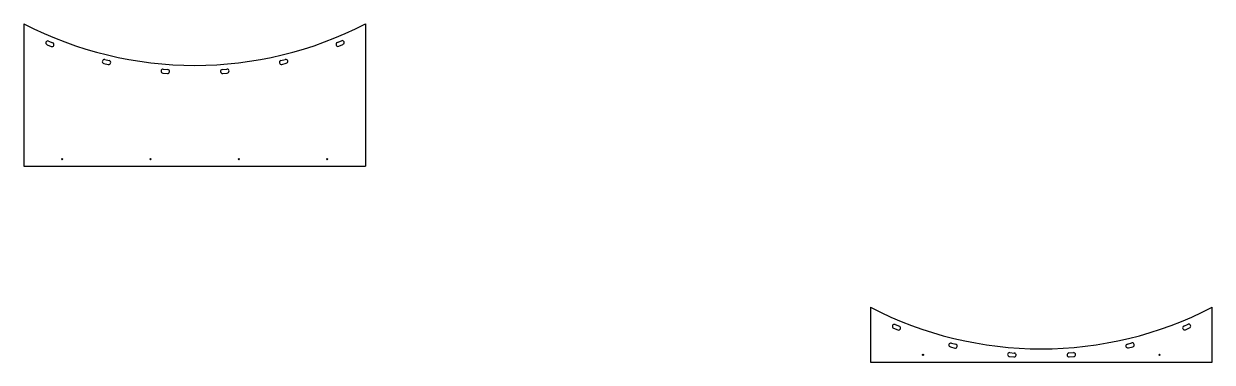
# Model space of a CAD drawing. Header units: inches. Extents: x 651 to 4823, y -1172 to 16.
import ezdxf

# ---------------------------------------------------------------- set-up
doc = ezdxf.new("R2010")
doc.units = ezdxf.units.IN
doc.header["$MEASUREMENT"] = 0

msp = doc.modelspace()

# ---------------------------------------------------------------- linework, layer by layer
for p, q in [((651.1, 16.4), (651.1, -483.8)), ((1851.1, 16.4), (1851.1, -483.8)), ((732.8, -57.1), (747.5, -63.2)), ((738.1, -44.2), (752.9, -50.3)), ((1751.5, -49.4), (1766.2, -43.3)), ((1756.8, -62.3), (1771.6, -56.2)), ((932.1, -123), (947.7, -126.7)), ((935.4, -109.4), (950.9, -113.1)), ((1553.5, -112.6), (1569.1, -108.8)), ((1556.8, -126.2), (1572.4, -122.5)), ((1139.3, -156.9), (1155.3, -158.2)), ((1140.4, -143), (1156.4, -144.2)), ((1348.2, -144), (1364.1, -142.8)), ((1349.3, -158), (1365.2, -156.7)), ((651.1, -483.8), (1851.1, -483.8)), ((3622.7, -979), (3622.7, -1172)), ((4822.7, -1172), (4822.7, -979)), ((3709.7, -1039.6), (3724.5, -1045.7)), ((4723.1, -1044.9), (4737.9, -1038.7)), ((3704.4, -1052.6), (3719.2, -1058.7)), ((4728.5, -1057.8), (4743.2, -1051.7)), ((3903.7, -1118.5), (3919.3, -1122.2)), ((3907, -1104.9), (3922.6, -1108.6)), ((4525.2, -1108.1), (4540.7, -1104.3)), ((4528.4, -1121.7), (4544, -1117.9)), ((4110.9, -1152.4), (4126.9, -1153.6)), ((4112, -1138.4), (4128, -1139.7)), ((4319.8, -1139.5), (4335.7, -1138.2)), ((4320.9, -1153.4), (4336.8, -1152.2)), ((3622.7, -1172), (4822.7, -1172))]:
    msp.add_line(p, q)
for centre in [(786.1, -458.8), (1096.1, -458.8), (1406.1, -458.8), (1716.1, -458.8), (3807.7, -1146), (4637.7, -1146)]:
    msp.add_circle(centre, 2)
for centre, radius, start, end in [((1251.1, 1176.4), 1306, 242.6504, 297.3496), ((735.4, -50.6), 7, 67.5496, 247.5496), ((750.2, -56.8), 7, 247.5496, 67.5496), ((1754.1, -55.9), 7, 112.5496, 292.5496), ((1768.9, -49.7), 7, 292.5496, 112.5496), ((933.7, -116.2), 7, 76.5496, 256.5496), ((949.3, -119.9), 7, 256.5496, 76.5496), ((1555.2, -119.4), 7, 103.5496, 283.5496), ((1570.7, -115.7), 7, 283.5496, 103.5496), ((1139.9, -149.9), 7, 85.5496, 265.5496), ((1155.8, -151.2), 7, 265.5496, 85.5496), ((1348.7, -151), 7, 94.5496, 274.5496), ((1364.7, -149.7), 7, 274.5496, 94.5496), ((4222.7, 181), 1306, 242.6504, 297.3496), ((3707.1, -1046.1), 7, 67.5496, 247.5496), ((4740.5, -1045.2), 7, 292.5496, 112.5496), ((3721.8, -1052.2), 7, 247.5496, 67.5496), ((4725.8, -1051.3), 7, 112.5496, 292.5496), ((3905.4, -1111.7), 7, 76.5496, 256.5496), ((3920.9, -1115.4), 7, 256.5496, 76.5496), ((4526.8, -1114.9), 7, 103.5496, 283.5496), ((4542.4, -1111.1), 7, 283.5496, 103.5496), ((4111.5, -1145.4), 7, 85.5496, 265.5496), ((4127.4, -1146.6), 7, 265.5496, 85.5496), ((4320.3, -1146.5), 7, 94.5496, 274.5496), ((4336.3, -1145.2), 7, 274.5496, 94.5496)]:
    msp.add_arc(centre, radius, start, end)

doc.saveas('drawing.dxf')
